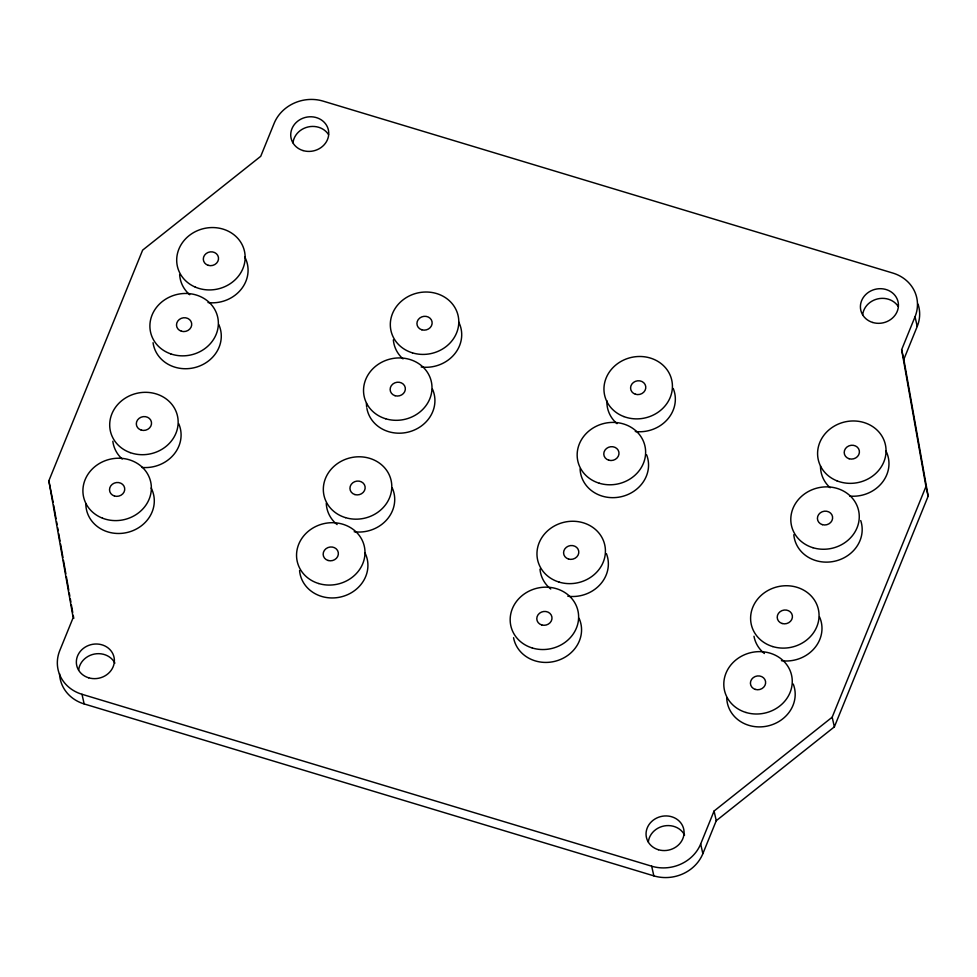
<?xml version="1.0" encoding="UTF-8"?>
<svg xmlns="http://www.w3.org/2000/svg" width="977" height="977" viewBox="0 0 977 977"><rect width="100%" height="100%" fill="white"/><g stroke="black" fill="none" stroke-linecap="round" stroke-linejoin="round"><path stroke-width="1.47" d="M84.169 703.941L81.983 694.281A38.213 34.464 -12.8 0 1 59.768 650.584L73.165 617.635L48.85 480.806L142.63 250.136L260.737 156.296L274.134 123.346A38.213 34.464 -12.8 0 1 323.143 101.132L892.831 273.059A38.213 34.464 -12.8 0 1 915.034 316.756L917.232 326.416L903.835 359.365L928.15 496.194L834.37 726.864L716.263 820.704L702.866 853.654A38.213 34.464 -12.8 0 1 653.857 875.868L84.169 703.941A38.213 34.464 -12.8 0 1 59.548 673.678M702.866 853.654L700.668 843.994L714.065 811.044L832.172 717.203L925.952 486.534L901.637 349.705L915.034 316.756M81.983 694.281L651.659 866.196A38.213 34.464 -12.8 0 0 700.668 843.994M901.637 349.705L903.835 359.365M925.952 486.534L928.15 496.194M832.172 717.203L834.37 726.864M714.065 811.044L716.263 820.704M651.659 866.196L653.857 875.868M48.85 480.806L53.161 502.361M53.686 505.341L56.068 518.726M56.593 521.706L57.13 524.673M57.655 527.653L58.18 530.621M58.705 533.601L60.037 541.038M60.562 544.006L62.943 557.391M63.468 560.371L65.85 573.755M66.375 576.723L68.756 590.108M69.282 593.088L69.807 596.055M70.344 599.035L70.869 602.015M71.394 604.983L72.725 612.42M73.251 615.4L73.776 618.368M918.026 304.14A38.213 34.464 -12.8 0 1 917.232 326.416M648.325 841.991A19.113 17.232 -12.8 0 1 664.152 825.956A19.113 17.232 -12.8 0 1 684.584 835.054M862.691 314.741A19.113 17.232 -12.8 0 1 877.712 298.889A19.113 17.232 -12.8 0 1 898.205 306.509M78.636 670.063A19.113 17.232 -12.8 0 1 94.476 654.04A19.113 17.232 -12.8 0 1 114.895 663.139M293.002 142.825A19.113 17.232 -12.8 0 1 308.024 126.973A19.113 17.232 -12.8 0 1 328.516 134.582M244.824 257.098A34.39 31.02 -12.8 0 1 241.087 289.4A34.39 31.02 -12.8 0 1 208.016 302.577M189.733 294.736A34.39 31.02 -12.8 0 1 179.646 274.5M218.799 324.584A34.39 31.02 -12.8 0 1 195.608 367.364A34.39 31.02 -12.8 0 1 153.059 342.695M178.73 423.713A34.39 31.02 -12.8 0 1 141.75 467.409M122.198 459.019A34.39 31.02 -12.8 0 1 112.831 441.274M151.166 487.999A34.39 31.02 -12.8 0 1 127.315 532.453A34.39 31.02 -12.8 0 1 85.817 503.558M458.665 321.97A34.39 31.02 -12.8 0 1 454.415 354.236A34.39 31.02 -12.8 0 1 421.172 366.986M403 358.889A34.39 31.02 -12.8 0 1 393.34 339.874M432.457 389.09A34.39 31.02 -12.8 0 1 409.913 431.639A34.39 31.02 -12.8 0 1 366.9 408.459M366.693 407.128A34.39 31.02 -12.8 0 1 366.448 403.049M392.253 487.95A34.39 31.02 -12.8 0 1 386.965 519.544A34.39 31.02 -12.8 0 1 354.187 531.744M337.089 524.564A34.39 31.02 -12.8 0 1 326.269 503.277M364.873 552.64A34.39 31.02 -12.8 0 1 342.194 596.605A34.39 31.02 -12.8 0 1 299.56 570.544M673.238 388.492A34.39 31.02 -12.8 0 1 635.294 431.516M617 423.676A34.39 31.02 -12.8 0 1 606.9 400.729M646.615 454.818A34.39 31.02 -12.8 0 1 620.639 496.841A34.39 31.02 -12.8 0 1 580.094 468.887M606.424 553.666A34.39 31.02 -12.8 0 1 567.82 596.214M550.723 589.033A34.39 31.02 -12.8 0 1 539.988 569.115M579.092 618.319A34.39 31.02 -12.8 0 1 556.56 660.867A34.39 31.02 -12.8 0 1 513.548 637.688M885.992 451.044A34.39 31.02 -12.8 0 1 882.036 482.748A34.39 31.02 -12.8 0 1 849.746 496.072M830.169 487.743A34.39 31.02 -12.8 0 1 820.509 465.956M860.713 520.558A34.39 31.02 -12.8 0 1 834.273 561.311A34.39 31.02 -12.8 0 1 793.812 534.724M819.52 616.89A34.39 31.02 -12.8 0 1 814.232 648.484A34.39 31.02 -12.8 0 1 781.453 660.696M764.356 653.503A34.39 31.02 -12.8 0 1 753.975 636.259M793.251 684.047A34.39 31.02 -12.8 0 1 767.275 726.082A34.39 31.02 -12.8 0 1 726.741 698.128M658.364 849.721A19.113 17.232 -12.8 0 0 683.827 829.668A19.113 17.232 -12.8 0 0 652.99 820.362A19.113 17.232 -12.8 0 0 658.364 849.721M872.73 322.483A19.113 17.232 -12.8 0 0 898.193 302.43A19.113 17.232 -12.8 0 0 867.356 293.124A19.113 17.232 -12.8 0 0 872.73 322.483M88.675 677.806A19.113 17.232 -12.8 0 0 114.138 657.741A19.113 17.232 -12.8 0 0 83.301 648.435A19.113 17.232 -12.8 0 0 88.675 677.806M303.041 150.568A19.113 17.232 -12.8 0 0 328.504 130.503A19.113 17.232 -12.8 0 0 297.68 121.197A19.113 17.232 -12.8 0 0 303.041 150.568M208.235 265.341A7.645 6.888 -12.8 0 0 218.433 257.317A7.645 6.888 -12.8 0 0 206.098 253.593A7.645 6.888 -12.8 0 0 208.235 265.341M181.441 331.24A7.645 6.888 -12.8 0 0 191.626 323.216A7.645 6.888 -12.8 0 0 179.292 319.491A7.645 6.888 -12.8 0 0 181.441 331.24M141.25 430.1A7.645 6.888 -12.8 0 0 151.435 422.076A7.645 6.888 -12.8 0 0 139.1 418.351A7.645 6.888 -12.8 0 0 141.25 430.1M114.456 496.011A7.645 6.888 -12.8 0 0 124.641 487.975A7.645 6.888 -12.8 0 0 112.306 484.262A7.645 6.888 -12.8 0 0 114.456 496.011M328.089 560.48A7.645 6.888 -12.8 0 0 338.274 552.457A7.645 6.888 -12.8 0 0 325.939 548.732A7.645 6.888 -12.8 0 0 328.089 560.48M354.883 494.57A7.645 6.888 -12.8 0 0 365.068 486.546A7.645 6.888 -12.8 0 0 352.734 482.821A7.645 6.888 -12.8 0 0 354.883 494.57M395.074 395.709A7.645 6.888 -12.8 0 0 405.26 387.686A7.645 6.888 -12.8 0 0 392.925 383.961A7.645 6.888 -12.8 0 0 395.074 395.709M421.869 329.811A7.645 6.888 -12.8 0 0 432.054 321.787A7.645 6.888 -12.8 0 0 419.719 318.062A7.645 6.888 -12.8 0 0 421.869 329.811M755.355 689.42A7.645 6.888 -12.8 0 0 765.541 681.396A7.645 6.888 -12.8 0 0 753.206 677.672A7.645 6.888 -12.8 0 0 755.355 689.42M782.15 623.509A7.645 6.888 -12.8 0 0 792.335 615.486A7.645 6.888 -12.8 0 0 780 611.761A7.645 6.888 -12.8 0 0 782.15 623.509M822.341 524.649A7.645 6.888 -12.8 0 0 832.526 516.625A7.645 6.888 -12.8 0 0 820.192 512.913A7.645 6.888 -12.8 0 0 822.341 524.649M849.135 458.75A7.645 6.888 -12.8 0 0 859.32 450.727A7.645 6.888 -12.8 0 0 846.986 447.002A7.645 6.888 -12.8 0 0 849.135 458.75M635.416 394.244A7.645 6.888 -12.8 0 0 645.712 386.342A7.645 6.888 -12.8 0 0 633.438 382.471A7.645 6.888 -12.8 0 0 635.416 394.244M608.805 460.216A7.645 6.888 -12.8 0 0 618.881 452.07A7.645 6.888 -12.8 0 0 606.485 448.504A7.645 6.888 -12.8 0 0 608.805 460.216M568.516 559.039A7.645 6.888 -12.8 0 0 578.702 551.016A7.645 6.888 -12.8 0 0 566.367 547.291A7.645 6.888 -12.8 0 0 568.516 559.039M541.722 624.95A7.645 6.888 -12.8 0 0 551.907 616.927A7.645 6.888 -12.8 0 0 539.573 613.202A7.645 6.888 -12.8 0 0 541.722 624.95M102.524 518.189A34.39 31.02 -12.8 0 0 151.252 485.447A34.39 31.02 -12.8 0 0 97.627 464.6A34.39 31.02 -12.8 0 0 102.524 518.189M130.234 452.632A34.39 31.02 -12.8 0 0 177.948 418.632A34.39 31.02 -12.8 0 0 123.603 399.263A34.39 31.02 -12.8 0 0 130.234 452.632M170.731 353.882A34.39 31.02 -12.8 0 0 218.115 319.491A34.39 31.02 -12.8 0 0 163.538 300.598A34.39 31.02 -12.8 0 0 170.731 353.882M195.229 287.079A34.39 31.02 -12.8 0 0 245.117 255.876A34.39 31.02 -12.8 0 0 192.42 233.283A34.39 31.02 -12.8 0 0 195.229 287.079M412.489 352.88A34.39 31.02 -12.8 0 0 458.335 316.768A34.39 31.02 -12.8 0 0 402.829 300.012A34.39 31.02 -12.8 0 0 412.489 352.88M385.695 418.779A34.39 31.02 -12.8 0 0 431.541 382.666A34.39 31.02 -12.8 0 0 376.035 365.923A34.39 31.02 -12.8 0 0 385.695 418.779M345.504 517.639A34.39 31.02 -12.8 0 0 391.337 481.527A34.39 31.02 -12.8 0 0 335.844 464.771A34.39 31.02 -12.8 0 0 345.504 517.639M318.71 583.538A34.39 31.02 -12.8 0 0 364.543 547.425A34.39 31.02 -12.8 0 0 309.05 530.682A34.39 31.02 -12.8 0 0 318.71 583.538M532.343 648.007A34.39 31.02 -12.8 0 0 578.176 611.907A34.39 31.02 -12.8 0 0 522.671 595.152A34.39 31.02 -12.8 0 0 532.343 648.007M559.137 582.109A34.39 31.02 -12.8 0 0 604.971 545.996A34.39 31.02 -12.8 0 0 549.477 529.241A34.39 31.02 -12.8 0 0 559.137 582.109M599.328 483.249A34.39 31.02 -12.8 0 0 645.174 447.136A34.39 31.02 -12.8 0 0 589.668 430.393A34.39 31.02 -12.8 0 0 599.328 483.249M623.839 416.568A34.39 31.02 -12.8 0 0 672.286 383.46A34.39 31.02 -12.8 0 0 618.441 363.029A34.39 31.02 -12.8 0 0 623.839 416.568M745.976 712.477A34.39 31.02 -12.8 0 0 791.81 676.377A34.39 31.02 -12.8 0 0 736.304 659.622A34.39 31.02 -12.8 0 0 745.976 712.477M772.77 646.579A34.39 31.02 -12.8 0 0 818.604 610.466A34.39 31.02 -12.8 0 0 763.11 593.723A34.39 31.02 -12.8 0 0 772.77 646.579M812.962 547.718A34.39 31.02 -12.8 0 0 858.807 511.606A34.39 31.02 -12.8 0 0 803.302 494.863A34.39 31.02 -12.8 0 0 812.962 547.718M836.874 480.806A34.39 31.02 -12.8 0 0 885.968 448.528A34.39 31.02 -12.8 0 0 832.612 427.144A34.39 31.02 -12.8 0 0 836.874 480.806"/></g></svg>
